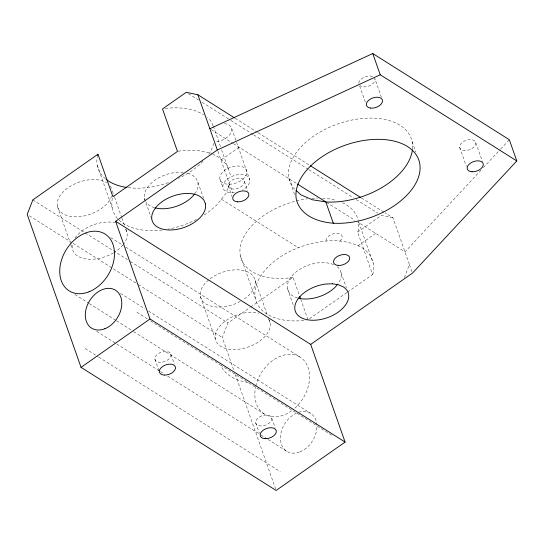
<?xml version="1.0" encoding="UTF-8"?>
<svg xmlns="http://www.w3.org/2000/svg" width="544" height="544" viewBox="0 0 544 544"><rect width="100%" height="100%" fill="white"/><g stroke="black" fill="none" stroke-linecap="round" stroke-linejoin="round"><path stroke-width="0.41" stroke-dasharray="2.72 2.04" d="M187.816 173.237A28.009 16.66 -19.4 0 1 192.76 175.372L196.234 178.548L198.002 182.526L197.941 187.054A28.009 16.66 -19.4 0 1 195.208 193.168M233.566 369.566L222.292 337.538L227.922 323L250.09 307.455M404.389 277.596L409.428 264.588L392.972 217.865L385.084 212.881M213.969 143.242L210.929 150.933A61.628 36.659 -19.4 0 1 208.862 154.183M229.534 184.178L225.889 193.412L218.028 203.68A61.628 36.659 -19.4 0 1 203.64 215.281M347.575 292.067L372.565 274.543L357.605 232.064L358.129 230.738A61.628 36.659 -19.4 0 0 358.258 220.782M372.565 274.543L373.089 273.217A61.628 36.659 -19.4 0 0 361.685 247.52C339.946 235.851 313.521 240.822 291.999 250.356A61.628 36.659 -19.4 0 0 255.333 298.268A61.628 36.659 -19.4 0 0 306.041 320.226M481.08 170.082L405.001 251.886L357.884 222.149M483.385 167.6L500.099 149.627M500.677 149.008L509.32 139.713M339.871 241.074L340.503 240.536A8.405 4.998 -19.4 0 0 336.28 233.267A8.405 4.998 -19.4 0 0 326.08 241.121M221.326 159.718L239.142 147.227M250.784 306.966L293.053 277.331L299.261 294.964M357.605 232.064L381.358 215.41L392.972 217.865M357.904 245.881L375.707 233.396M346.882 292.55L308.006 319.811L300.954 299.771M220.463 146.683L213.296 125.746M178.133 151.3L179.445 151.021A61.628 36.659 -19.4 0 1 211.949 153.925M293.053 277.331L291.081 277.753A61.628 36.659 -19.4 0 1 240.502 245.834A61.628 36.659 -19.4 0 1 307.55 198.818M234.444 192.596L231.044 192.732A14.008 8.33 -19.4 0 1 228.181 178.5L231.248 176.718A14.008 8.33 -19.4 0 1 249.682 181.914L248.737 184.294A14.008 8.33 -19.4 0 1 242.651 189.876M333.554 264.67L330.881 263.514L324.809 262.548L318.016 262.827A28.009 16.66 -19.4 0 0 289.422 279.432A28.009 16.66 -19.4 0 0 297.67 298.017M235.178 118.293L257.414 132.321M258.128 132.777L309.774 165.362M361.413 197.948L384.363 212.432M188.421 93.663L198.465 100.001M202.048 102.265L230.024 119.911M230.738 120.367L252.974 134.395M253.688 134.851L308.203 169.245M308.917 169.701L353.389 197.758M356.259 199.566L377.774 213.146M211.276 129.642L232.71 143.167M233.424 143.616L296.82 183.62M326.516 202.361L355.035 220.354M221.442 199.22L298.52 247.853M110.752 237.633L122.944 245.324M125.814 247.132L300.104 357.116A33.612 24.453 -57.7 0 1 293.168 409.55M32.83 199.893L84.47 232.478M85.19 232.934L127.507 259.638M130.376 261.446L227.922 323M29.349 215.791L72.386 242.944M73.107 243.399L137.659 284.131M138.373 284.587L222.292 337.538M120.523 293.386L144.908 308.774M148.492 311.039L310.59 413.324M136.904 312.297L147.655 319.083M150.525 320.892L220.068 364.772M248.832 382.922L331.996 435.397M74.936 294.522L88.563 303.124M89.284 303.579L115.818 320.321M116.538 320.776L133.035 331.187M133.749 331.636L264.289 414.011A33.612 24.453 -57.7 0 0 292.509 410.074M96.642 331.316L116.008 343.536M116.729 343.992L159.759 371.144M160.48 371.6L164.064 373.857M167.654 376.122L260.175 434.506M260.896 434.962L267.349 439.035M268.063 439.484L286.715 451.255M85.184 348.568L98.097 356.714M98.811 357.17L280.276 471.675M294.814 189.237L292.971 187.551L288.905 178.391A64.43 38.325 -19.4 0 1 348.541 120.775A64.43 38.325 -19.4 0 1 412.508 148.913M213.126 125.848L211.303 121.74A61.628 36.659 -19.4 0 0 207.624 117.722M228.086 168.32L226.263 164.213L218.62 157.243A61.628 36.659 -19.4 0 0 212.752 154.244M409.428 264.588L412.202 272.347M475.769 142.664A8.405 4.998 -19.4 0 1 464.569 150.518A8.405 4.998 -19.4 0 1 462.856 141.97A8.405 4.998 -19.4 0 1 475.769 142.664L482.419 161.541M459.694 147.438L466.344 166.314M412.148 141.787L415.752 152.014M381.412 97.294L374.768 78.418A8.405 4.998 -19.4 0 1 370.002 85.578A8.405 4.998 -19.4 0 1 359.904 85.551M359.659 86.047L365.473 102.564M358.822 222.38L373.218 263.255M341.068 272.802L346.331 287.749M288.905 178.391L295.14 196.024M231.758 128.676L236.273 141.501M236.558 142.297L249.71 179.649M287.484 288.721L293.855 306.809M244.338 181.213A8.405 4.998 -19.4 0 1 233.145 189.06A8.405 4.998 -19.4 0 1 231.424 180.52A8.405 4.998 -19.4 0 1 244.338 181.213L247.71 190.788M221.592 149.886L231.078 176.82M217.96 151.32L232.526 192.678M228.262 185.987L231.921 196.364M219.926 179.112L222.918 187.605M255.095 280.337L267.512 315.602M268.926 319.607L270.055 322.816M240.373 255.789L255.333 298.268M198.002 182.526L203.538 198.261M271.769 418.078A8.405 4.998 -19.4 0 1 260.569 425.932A8.405 4.998 -19.4 0 1 258.856 417.391A8.405 4.998 -19.4 0 1 271.769 418.078L275.135 427.638M255.694 422.851L259.338 433.208M235.26 374.367L275.577 488.859M200.444 296.568L215.397 339.048M144.418 198.444L151.62 218.892M170.972 354.477A8.405 4.998 -19.4 0 1 159.773 362.324A8.405 4.998 -19.4 0 1 158.059 353.784A8.405 4.998 -19.4 0 1 170.972 354.477L174.338 364.031M112.309 190.862L114.288 196.472M114.566 197.275L121.625 217.308M121.91 218.11L124.732 226.127M125.861 229.33L126.99 232.54M97.308 165.512L112.268 207.992M154.897 359.251L159.106 371.198M57.372 206.292L70.638 243.957M70.924 244.759L72.332 248.771M255.802 386.077A33.612 24.453 -57.7 0 1 300.104 357.116M264.289 414.011A33.612 24.453 -57.7 0 1 255.619 386.9M111.608 196.044A28.574 16.993 -19.4 0 1 72.712 216.662A28.574 16.993 -19.4 0 1 63.424 191.624A28.574 16.993 -19.4 0 1 106.685 182.764M110.228 185.994A28.574 16.993 -19.4 0 1 112.03 190.06M240.278 301.437A28.574 16.993 -19.4 0 1 200.233 294.222A28.574 16.993 -19.4 0 1 240.917 270.089A28.574 16.993 -19.4 0 1 243.052 299.792M125.61 229.099A28.574 16.993 -19.4 0 1 123.393 244.419M122.924 245.018A28.574 16.993 -19.4 0 1 114.267 252.416M113.58 252.831A28.574 16.993 -19.4 0 1 84.34 258.645A28.574 16.993 -19.4 0 1 72.393 244.154M75.065 238.088A28.574 16.993 -19.4 0 1 115.151 222.693M268.253 318.75A28.574 16.993 -19.4 0 1 243.998 348.269A28.574 16.993 -19.4 0 1 216.356 331.602A28.574 16.993 -19.4 0 1 258.951 313.147M311.787 198.376A61.628 36.659 -19.4 0 1 317.648 198.104M322.49 198.206A61.628 36.659 -19.4 0 1 335.852 200.335M342.428 202.722A61.628 36.659 -19.4 0 1 358.088 220M203.068 161.201A61.628 36.659 -19.4 0 1 178.527 178.412M168.348 182.607A61.628 36.659 -19.4 0 1 127.833 187.605M105.488 178.82A61.628 36.659 -19.4 0 1 97.267 156.407M165.328 108.44A61.628 36.659 -19.4 0 1 203.66 114.764M196.466 219.402A61.628 36.659 -19.4 0 1 167.844 229.194M162.126 230.058A61.628 36.659 -19.4 0 1 118.123 219.11M117.592 218.532A61.628 36.659 -19.4 0 1 112.39 198.036M154.598 207.733A28.009 16.66 -19.4 0 1 146.186 202.429M145.398 201.178A28.009 16.66 -19.4 0 1 153.796 181.07A28.009 16.66 -19.4 0 1 183.342 172.394M337.158 266.601A28.009 16.66 -19.4 0 1 338.28 283.444M358.836 83.191A8.405 4.998 -19.4 0 1 363.868 77.316A8.405 4.998 -19.4 0 1 372.688 76.541M224.427 123.61A14.008 8.33 -19.4 0 1 231.248 132.423A14.008 8.33 -19.4 0 1 216.492 141.624M246.69 173.414L245.745 175.794A14.008 8.33 -19.4 0 1 231.452 184.103L228.052 184.239A14.008 8.33 -19.4 0 1 225.189 170L228.256 168.218A14.008 8.33 -19.4 0 1 246.69 173.414M248.118 382.473C237.347 381.072 225.175 375.768 220.782 365.221L248.118 382.473M299.968 451.833A22.413 16.3 -57.7 0 0 313.759 416.214A22.413 16.3 -57.7 0 0 282.234 428.822A22.413 16.3 -57.7 0 0 299.968 451.833"/><path stroke-width="0.82" d="M97.43 155.557L97.961 154.224L112.914 196.704L177.473 151.436L162.513 108.963L186.266 92.303L197.88 94.758L234.457 117.837M516.8 160.949L412.481 273.122L310.699 344.406L115.607 221.299L217.328 149.981L380.236 74.78L516.8 160.949L509.32 139.713L372.756 53.536L209.848 128.738M97.961 154.224L32.83 199.893L27.2 214.431L81.049 367.356L276.141 490.464L345.093 442.075L310.699 344.406M81.049 367.356L150.001 318.974L345.093 442.075M310.488 165.811L360.692 197.492M297.527 184.069L325.802 201.906L333.282 223.149M296.045 190.359L300.961 194.847L312.324 199.77L326.298 201.987A64.43 38.325 -19.4 0 0 412.42 149.736M372.756 53.536L380.236 74.78M299.826 296.568L300.669 298.969M197.88 94.758L217.328 149.981M115.607 221.299L150.001 318.974M126.983 187.483A61.628 36.659 -19.4 0 1 106.121 179.33M194.732 193.841A28.009 16.66 -19.4 0 1 155.298 207.924M337.797 284.118A28.009 16.66 -19.4 0 1 298.364 298.2M205.482 203.769L205.421 208.291A28.009 16.66 -19.4 0 1 168.15 229.942A28.009 16.66 -19.4 0 1 157.406 205.727A28.009 16.66 -19.4 0 1 200.24 196.615L203.714 199.784L205.482 203.769M332.289 283.784L325.496 284.063A28.009 16.66 -19.4 0 0 294.964 309.958A28.009 16.66 -19.4 0 0 331.881 315.819A28.009 16.66 -19.4 0 0 343.305 286.892L338.361 284.75L332.289 283.784M333.778 223.224C318.573 222.251 300.608 216.016 296.385 199.628A64.43 38.325 -19.4 0 1 361.223 140.916A64.43 38.325 -19.4 0 1 418.513 177.065A64.43 38.325 -19.4 0 1 333.778 223.224M89.08 291.768A33.612 24.453 -57.7 0 0 109.766 238.347A33.612 24.453 -57.7 0 0 62.472 257.258A33.612 24.453 -57.7 0 0 89.08 291.768M104.876 328.726A22.413 16.3 -57.7 0 0 118.667 293.107A22.413 16.3 -57.7 0 0 87.142 305.714A22.413 16.3 -57.7 0 0 104.876 328.726M265.057 438.675A8.405 4.998 -19.4 0 0 276.257 430.821A8.405 4.998 -19.4 0 0 263.344 430.134A8.405 4.998 -19.4 0 0 265.057 438.675M164.261 375.068A8.405 4.998 -19.4 0 0 175.46 367.22A8.405 4.998 -19.4 0 0 162.547 366.527A8.405 4.998 -19.4 0 0 164.261 375.068M472.049 171.754A8.405 4.998 -19.4 0 0 483.249 163.9A8.405 4.998 -19.4 0 0 470.336 163.214A8.405 4.998 -19.4 0 0 472.049 171.754M370.335 108.052A8.405 4.998 -19.4 0 0 382.514 100.939A8.405 4.998 -19.4 0 0 370.396 99.056A8.405 4.998 -19.4 0 0 370.335 108.052M338.436 265.438A8.405 4.998 -19.4 0 0 349.636 257.591A8.405 4.998 -19.4 0 0 336.722 256.897A8.405 4.998 -19.4 0 0 338.436 265.438M237.64 201.838A8.405 4.998 -19.4 0 0 248.839 193.984A8.405 4.998 -19.4 0 0 235.926 193.29A8.405 4.998 -19.4 0 0 237.64 201.838"/></g></svg>
